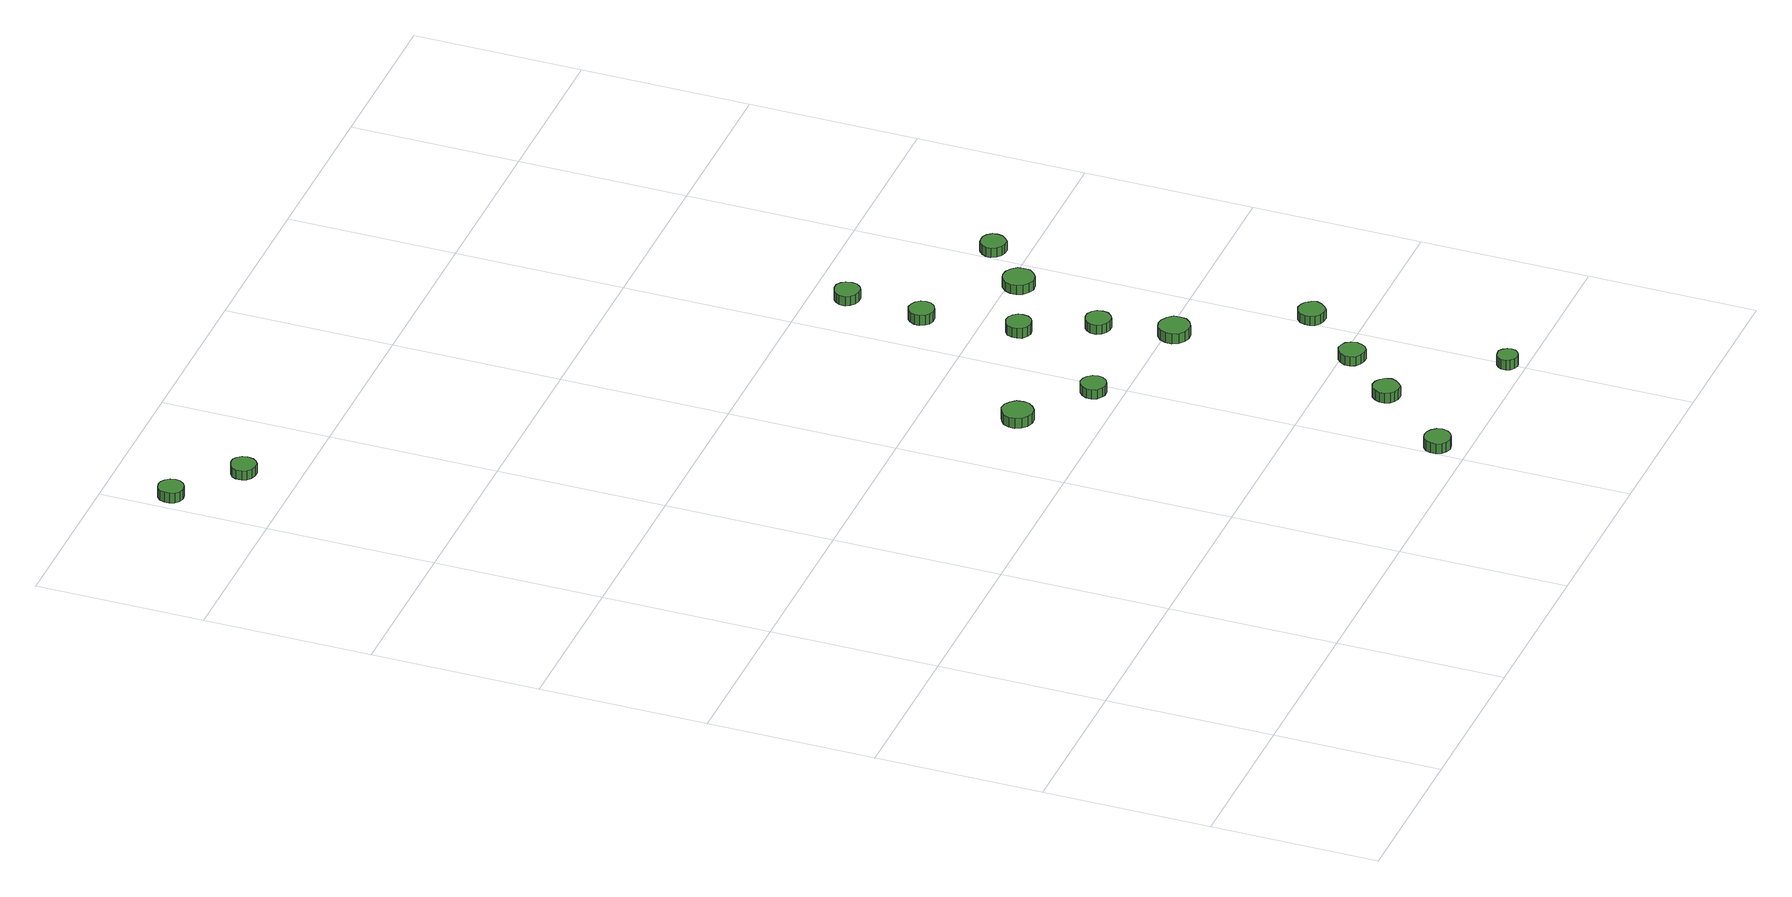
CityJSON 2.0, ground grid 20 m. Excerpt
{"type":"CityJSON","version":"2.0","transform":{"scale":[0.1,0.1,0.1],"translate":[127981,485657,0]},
"CityObjects":{
"tree1":{"type":"SolitaryVegetationObject","attributes":{"function":"something"},"geometry":[{"type":"MultiSurface","lod":"1","boundaries":[[[0,1,2,3,4,5,6,7,8,9,10,11,12,13,14]],[[15,16,17,18,19,20,21,22,23,24,25,26,27,28,29]],[[0,29,28,1]],[[1,28,27,2]],[[2,27,26,3]],[[3,26,25,4]],[[4,25,24,5]],[[5,24,23,6]],[[6,23,22,7]],[[7,22,21,8]],[[8,21,20,9]],[[9,20,19,10]],[[10,19,18,11]],[[11,18,17,12]],[[12,17,16,13]],[[13,16,15,14]],[[14,15,29,0]]]}]},
"tree2":{"type":"SolitaryVegetationObject","attributes":{"function":"something"},"geometry":[{"type":"MultiSurface","lod":"1","boundaries":[[[30,31,32,33,34,35,36,37,38,39,40,41,42,43,44]],[[45,46,47,48,49,50,51,52,53,54,55,56,57,58,59]],[[30,59,58,31]],[[31,58,57,32]],[[32,57,56,33]],[[33,56,55,34]],[[34,55,54,35]],[[35,54,53,36]],[[36,53,52,37]],[[37,52,51,38]],[[38,51,50,39]],[[39,50,49,40]],[[40,49,48,41]],[[41,48,47,42]],[[42,47,46,43]],[[43,46,45,44]],[[44,45,59,30]]]}]},
"tree3":{"type":"SolitaryVegetationObject","attributes":{"function":"something"},"geometry":[{"type":"MultiSurface","lod":"1","boundaries":[[[60,61,62,63,64,65,66,67,68,69,70,71,72,73,74]],[[75,76,77,78,79,80,81,82,83,84,85,86,87,88,89]],[[60,89,88,61]],[[61,88,87,62]],[[62,87,86,63]],[[63,86,85,64]],[[64,85,84,65]],[[65,84,83,66]],[[66,83,82,67]],[[67,82,81,68]],[[68,81,80,69]],[[69,80,79,70]],[[70,79,78,71]],[[71,78,77,72]],[[72,77,76,73]],[[73,76,75,74]],[[74,75,89,60]]]}]},
"tree4":{"type":"SolitaryVegetationObject","attributes":{"function":"something"},"geometry":[{"type":"MultiSurface","lod":"1","boundaries":[[[90,91,92,93,94,95,96,97,98,99,100,101,102,103,104]],[[105,106,107,108,109,110,111,112,113,114,115,116,117,118,119]],[[90,119,118,91]],[[91,118,117,92]],[[92,117,116,93]],[[93,116,115,94]],[[94,115,114,95]],[[95,114,113,96]],[[96,113,112,97]],[[97,112,111,98]],[[98,111,110,99]],[[99,110,109,100]],[[100,109,108,101]],[[101,108,107,102]],[[102,107,106,103]],[[103,106,105,104]],[[104,105,119,90]]]}]},
"tree5":{"type":"SolitaryVegetationObject","attributes":{"function":"something"},"geometry":[{"type":"MultiSurface","lod":"1","boundaries":[[[120,121,122,123,124,125,126,127,128,129,130,131,132,133,134]],[[135,136,137,138,139,140,141,142,143,144,145,146,147,148,149]],[[120,149,148,121]],[[121,148,147,122]],[[122,147,146,123]],[[123,146,145,124]],[[124,145,144,125]],[[125,144,143,126]],[[126,143,142,127]],[[127,142,141,128]],[[128,141,140,129]],[[129,140,139,130]],[[130,139,138,131]],[[131,138,137,132]],[[132,137,136,133]],[[133,136,135,134]],[[134,135,149,120]]]}]},
"tree6":{"type":"SolitaryVegetationObject","attributes":{"function":"something"},"geometry":[{"type":"MultiSurface","lod":"1","boundaries":[[[150,151,152,153,154,155,156,157,158,159,160,161,162,163,164]],[[165,166,167,168,169,170,171,172,173,174,175,176,177,178,179]],[[150,179,178,151]],[[151,178,177,152]],[[152,177,176,153]],[[153,176,175,154]],[[154,175,174,155]],[[155,174,173,156]],[[156,173,172,157]],[[157,172,171,158]],[[158,171,170,159]],[[159,170,169,160]],[[160,169,168,161]],[[161,168,167,162]],[[162,167,166,163]],[[163,166,165,164]],[[164,165,179,150]]]}]},
"tree7":{"type":"SolitaryVegetationObject","attributes":{"function":"something"},"geometry":[{"type":"MultiSurface","lod":"1","boundaries":[[[180,181,182,183,184,185,186,187,188,189,190,191,192,193,194]],[[195,196,197,198,199,200,201,202,203,204,205,206,207,208,209]],[[180,209,208,181]],[[181,208,207,182]],[[182,207,206,183]],[[183,206,205,184]],[[184,205,204,185]],[[185,204,203,186]],[[186,203,202,187]],[[187,202,201,188]],[[188,201,200,189]],[[189,200,199,190]],[[190,199,198,191]],[[191,198,197,192]],[[192,197,196,193]],[[193,196,195,194]],[[194,195,209,180]]]}]},
"tree8":{"type":"SolitaryVegetationObject","attributes":{"function":"something"},"geometry":[{"type":"MultiSurface","lod":"1","boundaries":[[[210,211,212,213,214,215,216,217,218,219,220,221,222,223,224]],[[225,226,227,228,229,230,231,232,233,234,235,236,237,238,239]],[[210,239,238,211]],[[211,238,237,212]],[[212,237,236,213]],[[213,236,235,214]],[[214,235,234,215]],[[215,234,233,216]],[[216,233,232,217]],[[217,232,231,218]],[[218,231,230,219]],[[219,230,229,220]],[[220,229,228,221]],[[221,228,227,222]],[[222,227,226,223]],[[223,226,225,224]],[[224,225,239,210]]]}]},
"tree9":{"type":"SolitaryVegetationObject","attributes":{"function":"something"},"geometry":[{"type":"MultiSurface","lod":"1","boundaries":[[[240,241,242,243,244,245,246,247,248,249,250,251,252,253,254]],[[255,256,257,258,259,260,261,262,263,264,265,266,267,268,269]],[[240,269,268,241]],[[241,268,267,242]],[[242,267,266,243]],[[243,266,265,244]],[[244,265,264,245]],[[245,264,263,246]],[[246,263,262,247]],[[247,262,261,248]],[[248,261,260,249]],[[249,260,259,250]],[[250,259,258,251]],[[251,258,257,252]],[[252,257,256,253]],[[253,256,255,254]],[[254,255,269,240]]]}]},
"tree10":{"type":"SolitaryVegetationObject","attributes":{"function":"something"},"geometry":[{"type":"MultiSurface","lod":"1","boundaries":[[[270,271,272,273,274,275,276,277,278,279,280,281,282,283,284]],[[285,286,287,288,289,290,291,292,293,294,295,296,297,298,299]],[[270,299,298,271]],[[271,298,297,272]],[[272,297,296,273]],[[273,296,295,274]],[[274,295,294,275]],[[275,294,293,276]],[[276,293,292,277]],[[277,292,291,278]],[[278,291,290,279]],[[279,290,289,280]],[[280,289,288,281]],[[281,288,287,282]],[[282,287,286,283]],[[283,286,285,284]],[[284,285,299,270]]]}]},
"tree11":{"type":"SolitaryVegetationObject","attributes":{"function":"something"},"geometry":[{"type":"MultiSurface","lod":"1","boundaries":[[[300,301,302,303,304,305,306,307,308,309,310,311,312,313,314]],[[315,316,317,318,319,320,321,322,323,324,325,326,327,328,329]],[[300,329,328,301]],[[301,328,327,302]],[[302,327,326,303]],[[303,326,325,304]],[[304,325,324,305]],[[305,324,323,306]],[[306,323,322,307]],[[307,322,321,308]],[[308,321,320,309]],[[309,320,319,310]],[[310,319,318,311]],[[311,318,317,312]],[[312,317,316,313]],[[313,316,315,314]],[[314,315,329,300]]]}]},
"tree12":{"type":"SolitaryVegetationObject","attributes":{"function":"something"},"geometry":[{"type":"MultiSurface","lod":"1","boundaries":[[[330,331,332,333,334,335,336,337,338,339,340,341,342,343,344]],[[345,346,347,348,349,350,351,352,353,354,355,356,357,358,359]],[[330,359,358,331]],[[331,358,357,332]],[[332,357,356,333]],[[333,356,355,334]],[[334,355,354,335]],[[335,354,353,336]],[[336,353,352,337]],[[337,352,351,338]],[[338,351,350,339]],[[339,350,349,340]],[[340,349,348,341]],[[341,348,347,342]],[[342,347,346,343]],[[343,346,345,344]],[[344,345,359,330]]]}]},
"tree13":{"type":"SolitaryVegetationObject","attributes":{"function":"something"},"geometry":[{"type":"MultiSurface","lod":"1","boundaries":[[[360,361,362,363,364,365,366,367,368,369,370,371,372,373,374]],[[375,376,377,378,379,380,381,382,383,384,385,386,387,388,389]],[[360,389,388,361]],[[361,388,387,362]],[[362,387,386,363]],[[363,386,385,364]],[[364,385,384,365]],[[365,384,383,366]],[[366,383,382,367]],[[367,382,381,368]],[[368,381,380,369]],[[369,380,379,370]],[[370,379,378,371]],[[371,378,377,372]],[[372,377,376,373]],[[373,376,375,374]],[[374,375,389,360]]]}]},
"tree14":{"type":"SolitaryVegetationObject","attributes":{"function":"something"},"geometry":[{"type":"MultiSurface","lod":"1","boundaries":[[[390,391,392,393,394,395,396,397,398,399,400,401,402,403,404]],[[405,406,407,408,409,410,411,412,413,414,415,416,417,418,419]],[[390,419,418,391]],[[391,418,417,392]],[[392,417,416,393]],[[393,416,415,394]],[[394,415,414,395]],[[395,414,413,396]],[[396,413,412,397]],[[397,412,411,398]],[[398,411,410,399]],[[399,410,409,400]],[[400,409,408,401]],[[401,408,407,402]],[[402,407,406,403]],[[403,406,405,404]],[[404,405,419,390]]]}]},
"tree15":{"type":"SolitaryVegetationObject","attributes":{"function":"something"},"geometry":[{"type":"MultiSurface","lod":"1","boundaries":[[[420,421,422,423,424,425,426,427,428,429,430,431,432,433,434]],[[435,436,437,438,439,440,441,442,443,444,445,446,447,448,449]],[[420,449,448,421]],[[421,448,447,422]],[[422,447,446,423]],[[423,446,445,424]],[[424,445,444,425]],[[425,444,443,426]],[[426,443,442,427]],[[427,442,441,428]],[[428,441,440,429]],[[429,440,439,430]],[[430,439,438,431]],[[431,438,437,432]],[[432,437,436,433]],[[433,436,435,434]],[[434,435,449,420]]]}]},
"tree16":{"type":"SolitaryVegetationObject","attributes":{"function":"something"},"geometry":[{"type":"MultiSurface","lod":"1","boundaries":[[[450,451,452,453,454,455,456,457,458,459,460,461,462,463,464]],[[465,466,467,468,469,470,471,472,473,474,475,476,477,478,479]],[[450,479,478,451]],[[451,478,477,452]],[[452,477,476,453]],[[453,476,475,454]],[[454,475,474,455]],[[455,474,473,456]],[[456,473,472,457]],[[457,472,471,458]],[[458,471,470,459]],[[459,470,469,460]],[[460,469,468,461]],[[461,468,467,462]],[[462,467,466,463]],[[463,466,465,464]],[[464,465,479,450]]]}]}
},
"vertices":[
[39,1323,18],[38,1329,18],[34,1334,18],[29,1337,18],[23,1338,18],[17,1336,18],[12,1332,18],[10,1326,18],[10,1320,18],[12,1314,18],[17,1310,18],[23,1308,18],[29,1309,18],[34,1312,18],[38,1317,18],[38,1317,5],[34,1312,5],[29,1309,5],[23,1308,5],[17,1310,5],[12,1314,5],[10,1320,5],[10,1326,5],[12,1332,5],[17,1336,5],[23,1338,5],[29,1337,5],[34,1334,5],[38,1329,5],[39,1323,5],
[113,1265,16],[112,1271,16],[108,1276,16],[103,1279,16],[97,1279,16],[91,1277,16],[86,1273,16],[84,1268,16],[84,1261,16],[86,1256,16],[91,1252,16],[97,1250,16],[103,1250,16],[108,1253,16],[112,1258,16],[112,1258,4],[108,1253,4],[103,1250,4],[97,1250,4],[91,1252,4],[86,1256,4],[84,1261,4],[84,1268,4],[86,1273,4],[91,1277,4],[97,1279,4],[103,1279,4],[108,1276,4],[112,1271,4],[113,1265,4],
[632,36,18],[630,42,18],[626,47,18],[621,50,18],[614,51,18],[608,49,18],[603,45,18],[601,39,18],[601,32,18],[603,26,18],[608,22,18],[614,20,18],[621,21,18],[626,24,18],[630,29,18],[630,29,5],[626,24,5],[621,21,5],[614,20,5],[608,22,5],[603,26,5],[601,32,5],[601,39,5],[603,45,5],[608,49,5],[614,51,5],[621,50,5],[626,47,5],[630,42,5],[632,36,5],
[520,493,18],[519,501,18],[514,507,18],[508,511,18],[500,512,18],[493,509,18],[487,504,18],[484,497,18],[484,490,18],[487,483,18],[493,478,18],[500,475,18],[508,476,18],[514,480,18],[519,486,18],[519,486,5],[514,480,5],[508,476,5],[500,475,5],[493,478,5],[487,483,5],[484,490,5],[484,497,5],[487,504,5],[493,509,5],[500,512,5],[508,511,5],[514,507,5],[519,501,5],[520,493,5],
[597,433,19],[596,439,19],[592,444,19],[587,447,19],[580,448,19],[575,446,19],[570,442,19],[567,436,19],[567,430,19],[570,424,19],[575,420,19],[580,418,19],[587,419,19],[592,422,19],[596,427,19],[596,427,7],[592,422,7],[587,419,7],[580,418,7],[575,420,7],[570,424,7],[567,430,7],[567,436,7],[570,442,7],[575,446,7],[580,448,7],[587,447,7],[592,444,7],[596,439,7],[597,433,7],
[708,125,18],[706,132,18],[702,137,18],[697,140,18],[690,141,18],[684,139,18],[680,134,18],[677,128,18],[677,122,18],[680,116,18],[684,112,18],[690,110,18],[697,110,18],[702,114,18],[706,119,18],[706,119,5],[702,114,5],[697,110,5],[690,110,5],[684,112,5],[680,116,5],[677,122,5],[677,128,5],[680,134,5],[684,139,5],[690,141,5],[697,140,5],[702,137,5],[706,132,5],[708,125,5],
[764,187,18],[762,194,18],[759,199,18],[753,202,18],[747,203,18],[741,201,18],[736,196,18],[733,190,18],[733,184,18],[736,178,18],[741,174,18],[747,172,18],[753,172,18],[759,176,18],[762,181,18],[762,181,6],[759,176,6],[753,172,6],[747,172,6],[741,174,6],[736,178,6],[733,184,6],[733,190,6],[736,196,6],[741,201,6],[747,203,6],[753,202,6],[759,199,6],[762,194,6],[764,187,6],
[812,21,18],[811,26,18],[808,30,18],[804,33,18],[799,33,18],[794,32,18],[790,28,18],[788,24,18],[788,19,18],[790,14,18],[794,11,18],[799,9,18],[804,10,18],[808,12,18],[811,16,18],[811,16,5],[808,12,5],[804,10,5],[799,9,5],[794,11,5],[790,14,5],[788,19,5],[788,24,5],[790,28,5],[794,32,5],[799,33,5],[804,33,5],[808,30,5],[811,26,5],[812,21,5],
[682,554,21],[681,560,21],[677,565,21],[672,568,21],[666,569,21],[660,567,21],[655,563,21],[653,557,21],[653,551,21],[655,545,21],[660,541,21],[666,539,21],[672,540,21],[677,543,21],[681,548,21],[681,548,8],[677,543,8],[672,540,8],[666,539,8],[660,541,8],[655,545,8],[653,551,8],[653,557,8],[655,563,8],[660,567,8],[666,569,8],[672,568,8],[677,565,8],[681,560,8],[682,554,8],
[739,389,21],[738,396,21],[733,402,21],[726,406,21],[719,407,21],[712,405,21],[706,400,21],[703,393,21],[703,385,21],[706,378,21],[712,373,21],[719,371,21],[726,371,21],[733,375,21],[738,381,21],[738,381,8],[733,375,8],[726,371,8],[719,371,8],[712,373,8],[706,378,8],[703,385,8],[703,393,8],[706,400,8],[712,405,8],[719,407,8],[726,406,8],[733,402,8],[738,396,8],[739,389,8],
[720,473,21],[719,480,21],[715,485,21],[709,488,21],[703,488,21],[697,486,21],[693,482,21],[690,477,21],[690,470,21],[693,465,21],[697,461,21],[703,459,21],[709,459,21],[715,462,21],[719,467,21],[719,467,9],[715,462,9],[709,459,9],[703,459,9],[697,461,9],[693,465,9],[690,470,9],[690,477,9],[693,482,9],[697,486,9],[703,488,9],[709,488,9],[715,485,9],[719,480,9],[720,473,9],
[672,666,19],[671,672,19],[667,677,19],[661,680,19],[655,681,19],[649,679,19],[645,675,19],[642,669,19],[642,663,19],[645,657,19],[649,653,19],[655,651,19],[661,652,19],[667,655,19],[671,660,19],[671,660,6],[667,655,6],[661,652,6],[655,651,6],[649,653,6],[645,657,6],[642,663,6],[642,669,6],[645,675,6],[649,679,6],[655,681,6],[661,680,6],[667,677,6],[671,672,6],[672,666,6],
[826,258,18],[824,264,18],[820,270,18],[815,273,18],[808,274,18],[802,272,18],[797,267,18],[795,261,18],[795,255,18],[797,249,18],[802,245,18],[808,243,18],[815,243,18],[820,247,18],[824,252,18],[824,252,6],[820,247,6],[815,243,6],[808,243,6],[802,245,6],[797,249,6],[795,255,6],[795,261,6],[797,267,6],[802,272,6],[808,274,6],[815,273,6],[820,270,6],[824,264,6],[826,258,6],
[682,758,17],[681,765,17],[677,770,17],[672,773,17],[665,773,17],[659,771,17],[655,767,17],[652,762,17],[652,755,17],[655,750,17],[659,746,17],[665,744,17],[672,744,17],[677,747,17],[681,752,17],[681,752,5],[677,747,5],[672,744,5],[665,744,5],[659,746,5],[655,750,5],[652,755,5],[652,762,5],[655,767,5],[659,771,5],[665,773,5],[672,773,5],[677,770,5],[681,765,5],[682,758,5],
[772,587,20],[771,594,20],[766,600,20],[760,604,20],[752,605,20],[745,603,20],[739,597,20],[736,590,20],[736,583,20],[739,576,20],[745,571,20],[752,568,20],[760,569,20],[766,573,20],[771,579,20],[771,579,8],[766,573,8],[760,569,8],[752,568,8],[745,571,8],[739,576,8],[736,583,8],[736,590,8],[739,597,8],[745,603,8],[752,605,8],[760,604,8],[766,600,8],[771,594,8],[772,587,8],
[827,639,20],[826,645,20],[822,650,20],[817,653,20],[810,653,20],[805,652,20],[800,647,20],[797,642,20],[797,636,20],[800,630,20],[805,626,20],[810,624,20],[817,624,20],[822,628,20],[826,633,20],[826,633,8],[822,628,8],[817,624,8],[810,624,8],[805,626,8],[800,630,8],[797,636,8],[797,642,8],[800,647,8],[805,652,8],[810,653,8],[817,653,8],[822,650,8],[826,645,8],[827,639,8]
]}
